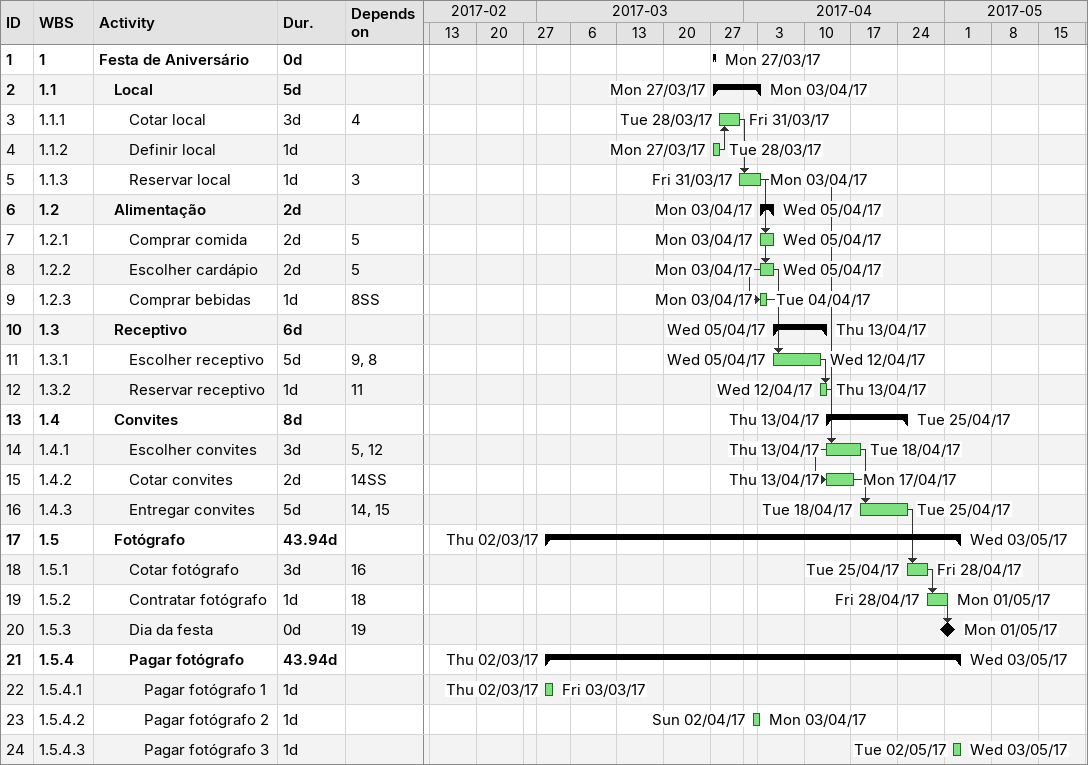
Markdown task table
| ID | WBS | Task | Duration | Start | Finish | Predecessors |
|---|---|---|---|---|---|---|
| 1 | 1 | **Festa de Aniversário** | 0d | 2017-03-27 | 2017-03-27 |  |
| 2 | 1.1 | **Local** | 5d | 2017-03-27 | 2017-04-03 |  |
| 3 | 1.1.1 | Cotar local | 3d | 2017-03-28 | 2017-03-31 | 4 |
| 4 | 1.1.2 | Definir local | 1d | 2017-03-27 | 2017-03-28 |  |
| 5 | 1.1.3 | Reservar local | 1d | 2017-03-31 | 2017-04-03 | 3 |
| 6 | 1.2 | **Alimentação** | 2d | 2017-04-03 | 2017-04-05 |  |
| 7 | 1.2.1 | Comprar comida | 2d | 2017-04-03 | 2017-04-05 | 5 |
| 8 | 1.2.2 | Escolher cardápio | 2d | 2017-04-03 | 2017-04-05 | 5 |
| 9 | 1.2.3 | Comprar bebidas | 1d | 2017-04-03 | 2017-04-04 | 8SS |
| 10 | 1.3 | **Receptivo** | 6d | 2017-04-05 | 2017-04-13 |  |
| 11 | 1.3.1 | Escolher receptivo | 5d | 2017-04-05 | 2017-04-12 | 9, 8 |
| 12 | 1.3.2 | Reservar receptivo | 1d | 2017-04-12 | 2017-04-13 | 11 |
| 13 | 1.4 | **Convites** | 8d | 2017-04-13 | 2017-04-25 |  |
| 14 | 1.4.1 | Escolher convites | 3d | 2017-04-13 | 2017-04-18 | 5, 12 |
| 15 | 1.4.2 | Cotar convites | 2d | 2017-04-13 | 2017-04-17 | 14SS |
| 16 | 1.4.3 | Entregar convites | 5d | 2017-04-18 | 2017-04-25 | 14, 15 |
| 17 | 1.5 | **Fotógrafo** | 43.94d | 2017-03-02 | 2017-05-03 |  |
| 18 | 1.5.1 | Cotar fotógrafo | 3d | 2017-04-25 | 2017-04-28 | 16 |
| 19 | 1.5.2 | Contratar fotógrafo | 1d | 2017-04-28 | 2017-05-01 | 18 |
| 20 | 1.5.3 | Dia da festa | 0d | 2017-05-01 | 2017-05-01 | 19 |
| 21 | 1.5.4 | **Pagar fotógrafo** | 43.94d | 2017-03-02 | 2017-05-03 |  |
| 22 | 1.5.4.1 | Pagar fotógrafo 1 | 1d | 2017-03-02 | 2017-03-03 |  |
| 23 | 1.5.4.2 | Pagar fotógrafo 2 | 1d | 2017-04-02 | 2017-04-03 |  |
| 24 | 1.5.4.3 | Pagar fotógrafo 3 | 1d | 2017-05-02 | 2017-05-03 |  |
